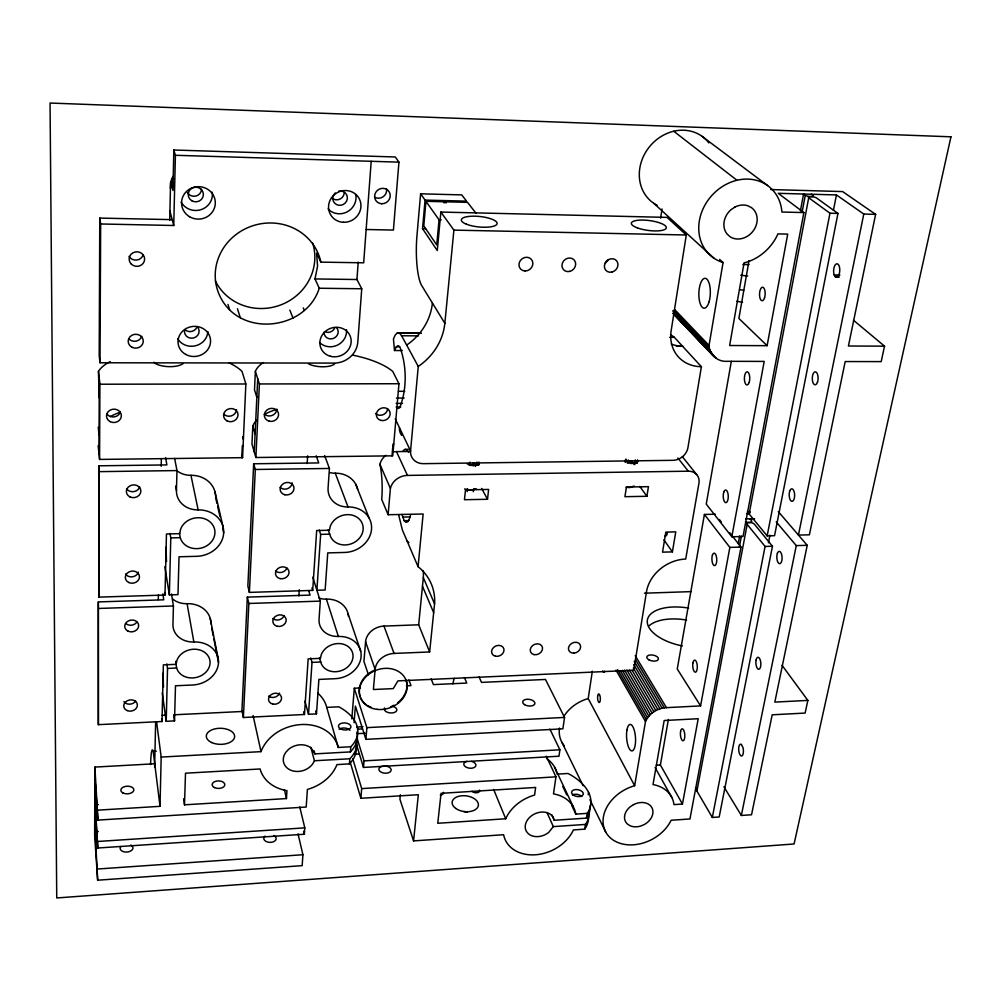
<?xml version="1.0" encoding="UTF-8"?>
<svg xmlns="http://www.w3.org/2000/svg" width="1001" height="1001" viewBox="0 0 1001 1001"><rect width="100%" height="100%" fill="white"/><g stroke="black" fill="none" stroke-linecap="round" stroke-linejoin="round"><path stroke-width="1.5" d="M154.73 763.776L94.895 767.079L94.657 835.56L97.66 880.204L302.164 865.652L302.915 854.729L298.023 833.858M97.66 880.204L95.183 831.793L95.358 783.808L97.935 820.094L306.193 807.031L307.407 789.414A40.566 32.645 -16.9 0 0 336.949 764.601L349.399 763.888A56.719 32.558 2.6 0 0 355.881 743.906M110.235 361.574A75.363 28.716 2 0 0 98.461 371.396L99.224 397.835M172.197 219.644L99.787 218.08L99.199 355.78L100.012 362.775L334.121 363.088A22.635 20.821 -22.8 0 0 357.795 342.204L361.749 288.763L356.944 279.517L358.208 262.099M162.838 593.893L163.751 599.812L98.336 601.914L98.373 724.661L162.012 721.521L163.351 664.877L176.163 664.339L176.839 660.597A17.08 14.227 -12.3 0 1 203.178 651.401A17.08 14.227 -12.3 0 1 202.527 674.899A17.08 14.227 -12.3 0 1 176.639 668.03L167.53 668.418L166.867 663.901M165.565 457.595L166.892 464.914L98.924 465.803L98.949 597.122L165.002 595.044L166.454 533.971L179.742 533.671L180.455 529.629A17.693 15.378 -11.4 0 1 207.795 520.257A17.693 15.378 -11.4 0 1 207.094 545.595A17.693 15.378 -11.4 0 1 180.243 537.662L170.783 537.887L170.02 533.445M98.974 453.628L99.299 378.853M299.762 806.944L304.804 827.865L304.367 834.233L97.81 847.997L95.258 811.173M97.935 820.094L94.895 767.079M98.373 724.661L98.336 601.914M98.949 597.122L98.924 465.803M229.216 362.913A75.363 28.716 2 0 1 242.029 371.421L245.858 383.984L242.58 457.67L99.574 459.421L99.912 384.221L98.461 371.396M100.012 362.775L100.651 223.974L99.787 218.08M366.141 229.492L393.418 230.067L398.936 162.149L395.27 156.982L173.811 150.012L172.96 190.453L170.658 182.232L172.823 176.414L173.598 179.129M154.654 766.866L155.643 721.884M158.296 599.599L158.396 594.982M161.199 466.291L161.361 458.621M169.72 220.408L170.558 183.108M97.985 810.134L160.01 806.331L161.174 757.069L156.569 721.809M100.651 223.974L173.749 225.5L175.413 155.28L173.811 150.012M171.484 593.993L173.423 605.98L172.948 624.486A21.584 18.218 -12 0 0 193.856 641.979A25.626 21.334 -12.3 0 1 218.506 662.449A25.626 21.334 -12.3 0 1 192.467 685.022L175.488 685.773L174.524 720.895L166.216 721.308L167.53 668.418M175.613 486.111L176.451 490.565A22.372 19.72 -11.1 0 0 198.148 509.897A26.539 23.073 -11.4 0 1 223.698 532.507A26.539 23.073 -11.4 0 1 196.646 556.318L179.029 556.781L177.99 594.644L169.369 594.907L170.783 537.887M176.451 490.565L176.977 470.57L174.624 458.383M184.509 804.829L185.498 773.21L260.072 768.968A40.566 32.645 -16.9 0 0 286.949 790.652L286.461 798.573L184.509 804.829L183.633 798.773M241.804 457.682L242.342 445.608L243.118 445.595M256.644 420.17A71.834 29.417 3.9 0 0 252.803 426.151L251.964 444.031L255.881 457.507L392.742 455.843L398.961 383.733L392.755 371.434A72.91 27.765 4.1 0 0 352.59 355.117M263.451 362.525A72.91 27.765 4.1 0 0 255.368 371.421L254.504 389.839L256.832 397.272M308.746 590.778L310.06 595.107L247.335 597.122L241.942 710.647L243.381 717.504L304.467 714.489L308.158 658.883L320.445 658.37L321.258 654.692A16.579 13.776 -18.7 0 1 346.872 645.695A16.579 13.776 -18.7 0 1 345.257 668.756A16.579 13.776 -18.7 0 1 320.745 661.999L312.012 662.362L310.748 657.97M316.153 455.78L318.743 462.925L253.666 463.776L247.86 586.085L249.387 592.392L312.7 590.39L316.679 530.543L329.404 530.242L330.267 526.301A17.155 14.877 -20.2 0 1 356.831 517.117A17.155 14.877 -20.2 0 1 355.092 541.954A17.155 14.877 -20.2 0 1 329.717 534.159L320.658 534.371L319.206 530.042M254.241 451.864L257.72 378.703M243.381 717.504L248.861 603.478L247.335 597.122M249.387 592.392L255.305 469.482L253.666 463.776M255.881 457.507L259.409 383.959L255.368 371.421M478.24 465.352L478.991 462.324L478.916 463.838L477.064 464.965L473.923 465.415L467.267 463.989M298.899 595.933L299.286 589.714M307.169 463.551L307.645 455.83M423.235 570.695A57.983 49.374 -20.7 0 1 423.323 577.627L418.681 624.799L429.642 651.964L394.056 653.428A17.905 14.777 -21.1 0 0 383.07 657.031L381.218 658.42A17.905 14.777 -21.1 0 0 375.137 669.444L373.398 689.526L393.268 688.613L397.923 680.88L633.721 670.245L646.709 590.54A36.086 29.117 -33 0 1 685.698 559.058L698.973 483.058A13.664 11.324 -36.3 0 0 688.313 471.183L677.877 458.02M312.8 577.214L320.307 601.113L319.056 619.269A20.946 17.643 -19.1 0 0 338.351 636.448A24.862 20.671 -18.7 0 1 361.098 656.568A24.862 20.671 -18.7 0 1 335.185 678.691L318.894 679.416L316.479 713.901L308.508 714.289L312.012 662.362M320.658 534.371L316.879 590.265L325.15 590.002L327.74 552.902L344.632 552.452A25.738 22.31 -20.2 0 0 371.534 529.141A25.738 22.31 -20.2 0 0 348.023 506.969A21.697 19.057 -20.9 0 1 328.078 488.025L329.429 468.455L324.649 455.643M423.323 577.627L434.572 603.878L429.642 651.964M371.196 161.299L363.676 262.813L320.896 262.124A53.616 50.588 -16.7 0 0 250.488 226.564A53.616 50.588 -16.7 0 0 221.559 299.274C242.93 337.737 306.231 329.504 319.256 288.238L315.002 278.941L317.567 266.116L316.591 253.128L320.896 262.124M351.826 718.893L354.304 688.238L360.435 687.95M349.399 763.888L349.812 758.771A56.794 32.457 2.7 0 0 356.731 741.278M310.861 747.259L314.427 760.76L312.612 764.038A16.229 13.051 -16.9 0 1 290.515 770.107A16.229 13.051 -16.9 0 1 285.848 752.264L288.576 749.336A16.229 13.051 -16.9 0 1 311.198 748.11L314.902 753.878L350.363 751.914L350.788 746.759A57.007 32.207 2.7 0 0 338.813 706.806L326.714 707.394A39.114 31.932 -16.5 0 0 317.843 693.205M354.054 722.659L355.405 706.08L365.891 739.351L562.887 728.828L564.539 717.417L545.47 679.454L481.506 682.394L479.079 676.889M418.681 624.799L383.984 626.088A17.442 14.54 -20.9 0 0 365.578 641.741L363.939 661.461L368.418 674.749M588.35 815.264A53.366 31.807 9.2 0 1 584.722 829.153L573.398 829.929A37.838 29.092 -24.6 0 1 535.372 854.791A37.838 29.092 -24.6 0 1 503.616 834.721L413.576 840.903L418.33 794.719L360.86 798.285L361.686 788.6L352.802 758.846M549.937 729.178L559.897 749.799L558.971 756.205L363.488 767.442L364.051 760.873L357.032 738.037M365.891 739.351L366.892 727.639L354.304 688.238M392.004 455.855L393.018 444.031L393.768 444.019M434.572 603.878A59.585 50.25 -20.9 0 0 418.068 566.679L423.135 514.001L388.125 514.727L390.39 488.425L379.917 464.301A15.928 14.027 -24.1 0 1 385.885 455.317M420.62 193.819L416.979 235.435A40.24 9.047 -89.1 0 0 421.796 285.723L444.844 323.31A59.297 54.504 -28.3 0 1 418.255 366.441L410.56 450.925A14.427 12.713 -26.3 0 0 423.41 463.663L672.997 460.322A13.851 11.612 -37.2 0 0 687.9 447.885L701.388 366.691A39.339 33.471 -42.9 0 1 670.958 331.957L686.286 234.997L667.066 217.392L440.865 212.062L437.274 250.563L422.547 228.641L425.075 200.1L420.62 193.819L461.711 194.895L466.579 201.151L425.075 200.1M425.938 201.314L423.798 225.863L436.724 244.945L439.051 219.807L425.938 201.314L467.517 202.352L476.126 213.401M444.844 323.31L453.903 230.117L440.865 212.062M400.375 794.769L399.925 799.286L413.576 840.903M467.192 491.666L467.505 488.713M470.02 465.478L470.345 462.462M473.573 465.828L473.898 462.812M476.776 465.377L477.114 462.362M478.666 465.352L478.991 462.324M487.512 499.286L488.626 489.439L465.515 489.839L464.451 499.724L487.512 499.286L481.644 488.425M170.658 182.232L170.433 188.413M546.296 756.243L555.955 776.839L553.49 793.881A37.838 29.092 -24.6 0 1 575.813 814.113L587.174 813.363L586.436 818.117L554.241 820.269L551.739 814.726M729.742 532.72L741.015 547.097L689.952 818.968L671.133 820.257A37.287 28.316 -27.5 0 1 609.934 837.474A37.287 28.316 -27.5 0 1 634.647 785.71L588.213 698.585L592.342 671.183M660.635 218.193L662.024 208.946M625.525 462.262L625.975 459.309M628.215 463.3L628.653 460.347M631.681 463.651L632.131 460.698M634.797 464.677L635.472 460.247M637.174 463.163L637.637 460.21L637.85 461.686L636.298 462.787L633.383 463.213L629.879 462.875L624.824 460.385M588.213 794.731L588.575 792.379M584.722 829.153L585.447 824.436A53.441 31.719 9.1 0 0 589.088 810.585M646.921 496.283L648.448 486.661L626.413 487.049L624.937 496.696L646.921 496.283L639.814 486.461M672.397 551.889L675.775 531.856L665.853 532.094L662.524 552.152L672.397 551.889L663.876 539.827M634.647 785.71L645.495 721.508C649.061 713.413 657.632 707.92 666.428 707.657L700.587 705.893L729.854 547.397L704.416 514.451L715.352 514.214M731.819 536.774L764.201 361.411L726.889 361.311C717.855 362.024 709.234 354.579 709.046 345.433L723.06 262.525A45.22 38.689 -48.9 0 1 700.162 217.029A45.22 38.689 -48.9 0 1 744.294 179.166A45.22 38.689 -48.9 0 1 781.906 212.037L803.866 212.575L743.017 536.486L731.819 536.774L706.243 504.104L731.331 361.348M682.457 804.053L698.21 718.718L664.176 720.52L653.002 784.559A37.287 28.316 -27.5 0 1 673.986 804.616L682.457 804.053L660.385 764.989L668.38 719.481M704.416 514.451L677.252 669.018L700.587 705.893M749.036 260.623L738.876 318.456L767.116 345.67L787.712 234.109L777.927 233.896A45.22 38.689 -48.9 0 1 744.068 262.875L729.641 345.52L767.116 345.67M738.237 543.581L739.664 535.898M800.412 210.911L803.565 194.019L805.279 195.27A4.304 1.089 8.6 0 0 810.898 196.621L811.961 196.684A4.329 1.089 8.6 0 1 816.528 197.973L837.962 213.426L774.549 535.685L767.154 535.873L749.136 513.976A3.966 1.652 10.6 0 1 749.161 512.7M739.401 546.771L741.403 536.073M802.126 212.099L805.279 195.27M696.921 791.065L747.171 524.361A3.954 1.677 10.6 0 1 748.435 522.572L750.3 522.522A3.954 1.677 10.6 0 1 754.391 524.199L772.459 546.246L719.181 816.979L712.324 817.442L696.921 791.065A3.654 2.052 12.9 0 1 697.021 789.489M749.136 513.976L808.708 197.76A4.329 1.089 8.6 0 1 809.947 196.634L810.898 196.621A4.304 1.089 8.6 0 0 813.062 195.483L811.348 194.244M712.324 817.442L765.077 546.446L747.171 524.361M767.154 535.873L829.967 213.226L808.708 197.76M768.443 542.792L769.932 535.147M833.433 210.285L836.436 194.932L778.215 193.318L803.866 212.575M782.056 665.315L807.857 700.412L805.129 713.062L772.196 714.802L751.538 814.764L741.353 815.465L796.283 545.608L776.225 521.884M836.436 194.932L863.775 214.064L798.435 535.085L809.396 534.809L845.207 361.549L881.193 361.611L884.534 346.158L853.478 320.232M778.265 511.561L807.231 545.32L774.824 702.101L807.857 700.412M770.607 189.539L842.629 191.579L875.625 214.364L848.423 346.008L884.534 346.158M473.26 491.691L473.911 488.688M625.162 462.162L625.85 459.271M468.943 465.09L469.807 462.262M410.598 514.864L409.221 519.331L407.62 521.871L405.905 522.309L404.191 520.67L401.939 514.426M636.699 463.175L637.637 460.21M475.4 466.466L476.801 462.249M627.239 462.925L628.178 460.16M472.147 465.69L473.185 462.737M633.545 464.264L635.16 460.147M630.292 463.513L631.443 460.623M402.314 350.55L394.494 350.525L396.296 346.821L398.023 345.633L399.774 346.634C406.819 365.665 407.207 388.926 399.662 407.832L397.923 408.483L396.196 406.969L400.825 406.944M585.447 824.436L553.315 826.613L548.786 832.344A15.14 11.637 -24.6 0 1 528.353 833.745L526.401 831.381A15.14 11.637 -24.6 0 1 534.059 814.201A15.14 11.637 -24.6 0 1 553.228 817.404L554.241 820.269M604.904 263.638L608.608 259.572M420.62 333.02L397.359 332.883L395.27 334.922L393.443 338.914L394.494 350.525M634.096 486.023L629.642 487.612L626.163 487.262M476.176 488.738L471.196 490.365L464.602 488.938M403.128 450.575L405.167 449.349L408.258 449.311M836.185 277.277L836.986 277.189A6.769 3.078 -87.1 0 0 839.676 268.155A6.769 3.078 -87.1 0 0 835.36 264.702A6.769 3.078 -87.1 0 0 834.171 274.937L835.41 276.914L839.051 277.315M97.71 869.006L302.915 854.729M505.705 818.768L437.762 823.272L441.053 793.318L535.648 787.449L534.584 795.069A37.838 29.092 -24.6 0 0 505.705 818.768L493.643 789.414M97.835 841.466L304.804 827.865M95.183 831.793L98.298 831.593M656.281 765.239L660.385 764.989M556.981 774.148L568.005 773.485A53.616 31.519 9.1 0 1 587.174 813.363M98.361 804.591L95.283 804.766L97.81 847.997M361.686 788.6L555.955 776.839M364.051 760.873L559.897 749.799M354.542 754.203L359.146 753.953M314.427 760.76L349.812 758.771M150.563 764.526A44.82 3.016 88.4 0 1 153.191 751.363L156.306 751.2M161.174 757.069L261.011 751.638A40.566 32.645 -16.9 0 1 301.326 724.536A40.566 32.645 -16.9 0 1 338.263 747.447L350.788 746.759M356.781 727.026L362.963 726.701M366.892 727.639L564.539 717.417M357.47 729.191L362.124 728.953M357.269 733.67L365.052 733.258M161.987 715.377L165.09 715.227M174.412 714.777L242.78 711.461M406.406 685.848L411.011 685.635L408.883 679.942M98.899 608.445L173.423 605.98M248.861 603.478L320.307 601.113M644.431 593.193L691.065 591.629M729.854 547.397L741.015 547.097M765.077 546.446L772.459 546.246M796.283 545.608L807.231 545.32M402.615 517.067L410.397 516.904M404.191 520.67L408.883 520.57M746.583 513.538L749.699 513.475M745.695 518.943L754.654 518.743M390.39 488.425A16.379 14.289 -24.3 0 1 407.445 475.412L688.313 471.183M99.524 471.646L176.977 470.57M255.305 469.482L329.429 468.455M410.485 451.464L396.471 451.626L407.445 475.412M396.183 403.403L402.427 403.365M398.511 391.316L404.717 391.303M396.409 398.06L404.179 398.035M99.912 384.221L245.858 383.984M259.409 383.959L398.961 383.733M396.296 346.821L399.386 346.834M397.359 332.883L399.512 333.158L401.614 335.773L418.581 335.861M669.682 337.312L674.349 337.337L701.513 366.841M676.413 346.283L682.632 346.171M399.512 333.158L421.346 333.283M319.256 288.238L361.749 288.763M315.002 278.941L356.944 279.517M834.171 274.937L839.914 275.025M834.721 276.113L839.026 276.176M835.41 276.914L838.275 276.952M742.855 264.477L749.023 264.589M422.547 228.641L425.6 228.703M453.903 230.117L686.286 234.997M439.051 219.807L441.203 219.857M443.618 202.64L446.383 202.715M829.967 213.226L837.962 213.426M863.775 214.064L875.625 214.364M175.413 155.28L398.936 162.149M405.167 449.349L407.257 450.287L408.621 452.364M670.908 334.822L674.349 337.337M702.014 136.299L767.542 185.523M673.736 131.244L736.961 180.268M719.619 259.409L723.06 262.525M653.753 203.303L713.913 258.183M674.436 309.309L709.046 345.433M674.286 311.023L709.321 347.685M672.71 310.873L709.872 349.862M674.236 313.401L677.452 316.779M691.366 331.394L696.709 337.012M708.483 349.374L711.698 352.752M673.498 312.838L710.672 351.902M673.51 313.476L676.714 316.842M680.993 321.334L716.241 358.396M673.46 313.551L711.736 353.803M672.947 313.326L714.526 357.069M673.635 314.089L713.025 355.543M682.619 346.308L682.482 346.171A38.251 32.833 -43.4 0 1 671.246 344.119M750.012 518.843L751.463 520.62A3.941 1.664 10.6 0 1 750.212 522.409A3.941 1.664 10.6 0 1 745.47 521.671M682.307 456.606L696.671 474.587M719.406 519.532L721.283 521.934M723.898 786.786L741.353 815.465M635.21 655.63L666.428 707.657M635.497 659.672L664.289 707.795M634.221 661.361L662.124 708.182M633.758 664.601L659.984 708.771M633.308 668.03L657.87 709.559M632.131 670.332L655.83 710.547M629.466 670.107L653.878 711.724M626.926 670.057L652.051 713.062M624.536 670.144L650.362 714.539M622.309 670.345L648.848 716.14M620.257 670.657L647.522 717.855M617.642 669.694L646.396 719.656M616.015 670.132L645.495 721.508M655.079 767.542L671.834 797.497M401.614 335.773L418.255 366.441M561.849 742.242L583.082 785.685M589.927 799.699L605.68 831.931M395.207 418.806L410.56 450.925M554.541 767.091L573.348 806.931M562.825 786.548L566.716 794.819M571.921 805.843L575.813 814.113M547.084 812.687L553.315 826.613M418.068 566.679L402.352 529.929L398.623 514.689M464.426 677.552L466.779 683.07L433.42 684.596L431.193 678.941M422.46 586.211L433.658 612.625M303.29 307.895L304.367 310.448M388.125 514.727L381.731 499.461A29.73 5.906 89.1 0 0 379.917 464.301M289.84 310.147L293.08 318.23M355.605 484.009L369.081 517.992M330.03 472.647A20.858 18.544 -20.5 0 0 335.285 473.198L348.023 506.969M383.984 626.088L394.056 653.428M328.215 529.829L329.717 534.159M365.578 641.741L375.137 669.444M348.035 613.688L360.698 651.276M237.412 308.733L240.365 317.817M318.931 598.047A20.17 17.217 -18.7 0 0 326.401 599.124L338.351 636.448M227.978 304.417L229.667 309.784M311.937 587.9L312.7 590.39M356.056 743.092L363.488 767.442M252.803 426.151L255.092 433.846M319.444 657.607L320.745 661.999M350.037 761.623L360.86 798.285M326.714 707.394L338.263 747.447M171.509 179.242L173.824 187.425M242.605 436.749L243.393 439.527M315.678 710.973L316.479 713.901M241.767 454.667L242.58 457.67M304.955 701.138L308.508 714.289M303.753 711.774L304.467 714.489M314.114 750.888L314.902 753.878M169.92 211.073L173.749 225.5M303.653 831.23L304.367 834.233M284.397 789.664L286.461 798.573M214.94 491.729L223.035 526.689M215.59 497.547L216.942 503.39M217.617 506.318L219.982 516.566M222.685 528.278L223.698 532.657M253.09 715.527L261.011 751.638M178.065 471.559A21.496 19.157 -10.2 0 0 190.953 475.312L198.148 509.897M210.248 618.518L217.868 657.069M211.762 628.365L213.226 635.81M213.814 638.788L218.506 662.587M179.429 533.233L180.243 537.662M172.647 598.973A20.771 17.743 -11.4 0 0 187.087 603.691L193.856 641.979M164.84 566.666L169.369 594.907M175.688 661.348L176.163 664.339M175.701 662.024L176.639 668.03M164.602 592.492L165.002 595.044M173.648 714.914L174.524 720.895M162.25 692.817L166.216 721.308M161.636 718.731L162.012 721.521M153.191 751.363L160.01 806.331M98.223 427.339L99.061 435.222M98.148 445.608L99.574 459.421M406.143 680.48A24.387 20.007 -20.5 0 1 406.932 685.66M406.881 686.999A24.387 20.007 -20.5 0 1 406.106 691.015M405.655 692.329A24.387 20.007 -20.5 0 1 397.61 702.815M393.956 705.205A24.387 20.007 -20.5 0 1 390.503 706.831M371.271 707.357A24.387 20.007 -20.5 0 1 367.455 705.48M366.303 704.717A24.387 20.007 -20.5 0 1 374.424 670.195M356.856 732.081A56.919 32.32 2.7 0 1 350.363 751.914M273.736 835.51A6.194 3.854 1.4 0 1 274.887 840.94A6.194 3.854 1.4 0 1 266.191 841.516A6.194 3.854 1.4 0 1 265.065 836.085M339.176 729.228A6.281 3.554 3.8 0 1 349.975 730.292M130.818 845.019A6.419 3.954 -2.9 0 1 131.694 850.312A6.419 3.954 -2.9 0 1 123.173 851.588A6.419 3.954 -2.9 0 1 120.846 846.496M479.554 790.077A4.104 2.427 7.4 0 1 477.077 792.717A4.104 2.427 7.4 0 1 472.022 791.19M443.38 792.317A4.117 2.452 6.4 0 1 440.277 795.032M383.871 765.965A6.194 3.616 4.9 0 1 391.028 770.808A6.194 3.616 4.9 0 1 381.143 772.196A6.194 3.616 4.9 0 1 382.344 766.178M572.434 794.894A5.943 3.466 10.1 0 1 581.706 796.521M590.177 805.53A53.541 31.607 9.1 0 1 586.436 818.117M392.605 706.268A6.306 3.491 5 0 1 396.521 710.948A6.306 3.491 5 0 1 388.526 712.637A6.306 3.491 5 0 1 384.634 707.957M471.584 761.411A6.119 3.529 7.1 0 1 475.062 766.954A6.119 3.529 7.1 0 1 465.452 766.753A6.119 3.529 7.1 0 1 466.979 761.311M452.89 683.871A43.281 10.423 87.1 0 1 454.241 678.315M463.788 811.611A13.151 7.983 7.2 0 1 467.142 812.199M546.809 758.733A36.562 28.579 -24.5 0 1 556.681 772.672M432.394 303.003A57.57 53.303 -28.4 0 1 406.656 345.057M401.639 435.347A14.014 12.462 -26.2 0 1 399.437 427.665M657.232 205.355A41.316 36.199 -51.2 0 1 649.762 146.421A41.316 36.199 -51.2 0 1 708.846 142.905M750.312 512.087A3.954 1.639 10.5 0 1 747.434 511.311M739.614 289.727A43.418 13.614 8.8 0 1 743.743 290.252M742.517 302.264A43.594 13.338 8.7 0 1 736.836 301.213M740.765 275.212A43.594 13.338 8.7 0 1 747.659 276.076M604.729 671.158A4.329 1.401 86.9 0 1 602.74 670.92M564.239 745.795A34.535 27.215 -27.5 0 1 559.496 728.052M563.626 716.779A34.535 27.215 -27.5 0 1 588.213 698.585M649.186 625.713A39.527 19.357 10.7 0 1 686.523 620.057M682.419 645.933A39.665 19.169 10.7 0 1 647.372 620.057A39.665 19.169 10.7 0 1 688.625 608.107M697.184 788.538A3.641 2.04 12.8 0 1 695.495 787.825M407.119 541.078A57.983 49.374 -20.7 0 1 408.934 542.617M667.454 532.645A6.394 2.315 88.4 0 1 664.964 535.898M392.73 452.077A15.928 14.027 -24.1 0 1 396.484 451.614M187.087 603.691A24.675 20.808 -11.6 0 1 210.873 623.911M136.887 622.121A6.969 5.868 -9 0 1 125.963 623.723M135.661 701.125A6.819 5.593 -9.9 0 1 123.924 701.663M190.953 475.312A25.513 22.435 -10.6 0 1 215.59 496.083M139.727 486.899A7.22 6.356 -6.8 0 1 133.646 491.641A7.22 6.356 -6.8 0 1 126.501 488.638M138.376 572.172A7.057 6.044 -8.3 0 1 132.432 576.776A7.057 6.044 -8.3 0 1 125.475 573.998M326.401 599.124A23.949 20.195 -18.4 0 1 348.436 616.303M284.146 615.552A6.744 5.706 -16.1 0 1 272.873 618.53M279.604 693.13A6.594 5.443 -15.9 0 1 268.581 696.108M335.285 473.198A24.762 21.734 -19.8 0 1 357.632 489.301M292.142 482.832A6.982 6.169 -16.8 0 1 287.562 488.638A6.982 6.169 -16.8 0 1 280.117 487.424M286.924 567.992A6.819 5.868 -16.3 0 1 275.5 570.97M120.345 411.987A7.407 6.657 -3.6 0 1 114.127 416.891A7.407 6.657 -3.6 0 1 106.782 413.676M182.958 363.701A15.753 5.856 2.1 0 1 167.88 366.604A15.753 5.856 2.1 0 1 153.829 362.237M110.448 416.504A74.212 30.405 1.6 0 1 119.77 412.362M236.474 409.647A7.195 6.519 -12.6 0 1 231.819 415.715A7.195 6.519 -12.6 0 1 224.074 414.351M346.471 329.779A15.628 14.427 -22.7 0 1 337.375 345.17A15.628 14.427 -22.7 0 1 319.557 342.492M336.449 327.54A7.145 6.594 -22.7 0 1 333.421 338.413A7.145 6.594 -22.7 0 1 324.086 332.194M207.82 331.519A16.079 14.89 -7.8 0 1 195.508 345.783A16.079 14.89 -7.8 0 1 177.69 338.801M344.244 192.943A7.332 7.032 -32.3 0 1 331.581 197.647M338.651 191.178A7.395 7.082 -32.2 0 1 347.297 198.961A7.395 7.082 -32.2 0 1 336.561 204.567A7.395 7.082 -32.2 0 1 335.26 192.955M201.576 189.227A7.533 7.27 -0.6 0 1 187.425 192.492M312.687 243.118A52.377 49.662 -16 0 1 281.156 304.767A52.377 49.662 -16 0 1 215.365 280.968M334.897 327.552A7.082 6.544 -22.6 0 1 326.038 332.182M141.779 336.261A7.495 6.894 -2.4 0 1 129.217 339.276M143.068 254.917A7.658 7.207 2.3 0 1 129.029 256.419M212.237 192.154A16.642 16.029 -1.5 0 1 181.156 202.164M197.122 326.664A7.282 6.757 -7.5 0 1 184.872 329.617M355.755 194.494A16.191 15.49 -32.2 0 1 347.122 211.887A16.191 15.49 -32.2 0 1 328.078 208.959M197.134 326.626A7.345 6.807 -7.8 0 1 193.493 338A7.345 6.807 -7.8 0 1 184.76 329.617M386.549 188.814A7.895 7.508 -38 0 1 374.574 197.109M276.764 409.434A7.145 6.456 -15.9 0 1 272.097 415.465A7.145 6.456 -15.9 0 1 264.452 414.101M334.647 363.889A15.253 5.668 4 0 1 322.797 366.779A15.253 5.668 4 0 1 308.521 363.851M264.414 414.427A71.834 29.417 3.9 0 1 276.927 409.346M387.637 408.846A6.994 6.281 -24.6 0 1 382.92 414.777A6.994 6.281 -24.6 0 1 375.575 413.438M162.75 676.351L163.426 687.074L163.138 673.122L162.75 676.351M165.716 550.925L166.429 561.561L166.116 547.147L165.716 550.925M950.95 136.812L794.081 843.981L56.744 897.96L50.05 103.04L950.95 136.812M734.859 207.094L730.98 209.735A18.081 15.478 -48.9 0 0 726.914 233.821L729.854 236.586A18.081 15.478 -48.9 0 0 753.265 230.843A18.081 15.478 -48.9 0 0 751.313 207.52L747.647 205.706A18.081 15.478 -48.9 0 0 734.859 207.094M633.495 804.629L630.242 806.768A14.915 11.324 -27.5 0 0 627.339 823.961L629.929 825.675A14.915 11.324 -27.5 0 0 640.377 826.15L643.956 824.711A14.915 11.324 -27.5 0 0 651.964 807.782A14.915 11.324 -27.5 0 0 633.495 804.629M741.416 744.506L740.79 744.193A5.943 2.34 84.9 0 0 738.763 750.65A5.943 2.34 84.9 0 0 742.091 755.818A5.943 2.34 84.9 0 0 742.98 747.559L741.416 744.506M376.989 709.346A24.399 20.007 -20.5 0 0 406.381 681.13A24.399 20.007 -20.5 0 0 366.429 676.313A24.399 20.007 -20.5 0 0 376.989 709.346M341.078 729.178A6.294 3.554 3.8 0 0 350.951 727.039A6.294 3.554 3.8 0 0 342.042 723.097A6.294 3.554 3.8 0 0 341.078 729.178M211.649 742.529A14.177 8.033 0.7 0 0 234.484 737.624A14.177 8.033 0.7 0 0 215.29 728.791A14.177 8.033 0.7 0 0 211.649 742.529M214.477 787.599A6.381 3.779 0.3 0 0 224.787 785.259A6.381 3.779 0.3 0 0 216.178 781.13A6.381 3.779 0.3 0 0 214.477 787.599M123.01 793.005A6.532 3.841 -2.2 0 0 133.734 790.627A6.532 3.841 -2.2 0 0 125.275 786.423A6.532 3.841 -2.2 0 0 123.01 793.005M573.41 795.182A5.956 3.466 10.1 0 0 583.17 794.544A5.956 3.466 10.1 0 0 575.7 789.551A5.956 3.466 10.1 0 0 573.41 795.182M455.78 808.458A13.213 7.908 7.2 0 0 477.902 806.944A13.213 7.908 7.2 0 0 462.137 795.745A13.213 7.908 7.2 0 0 455.78 808.458M524.486 704.616A6.181 3.341 8.2 0 0 534.734 704.091A6.181 3.341 8.2 0 0 527.139 699.236A6.181 3.341 8.2 0 0 524.486 704.616M525.112 270.971A7.245 6.557 -41 0 0 532.307 260.798A7.245 6.557 -41 0 0 520.345 260.573A7.245 6.557 -41 0 0 525.112 270.971M466.391 224.186A17.993 5.255 5.9 0 0 496.446 224.775A17.993 5.255 5.9 0 0 474.762 216.178A17.993 5.255 5.9 0 0 466.391 224.186M611.974 272.059A7.195 6.356 -44 0 0 616.603 260.786A7.195 6.356 -44 0 0 604.904 263.626A7.195 6.356 -44 0 0 611.974 272.059M637.499 227.94A17.618 4.967 7.5 0 0 666.028 228.491A17.618 4.967 7.5 0 0 643.005 220.07A17.618 4.967 7.5 0 0 637.499 227.94M569.719 271.421A7.22 6.456 -42.7 0 0 574.261 260.072A7.22 6.456 -42.7 0 0 562.462 262.925A7.22 6.456 -42.7 0 0 569.719 271.421M749.186 382.42A6.607 2.703 -89.4 0 0 747.497 371.846A6.607 2.703 -89.4 0 0 744.556 380.918A6.607 2.703 -89.4 0 0 749.186 382.42M723.773 492.067A6.381 2.54 88.8 0 0 725.337 502.565A6.381 2.54 88.8 0 0 728.115 494.331A6.381 2.54 88.8 0 0 723.773 492.067M789.789 490.853A6.319 2.753 88.7 0 0 791.466 501.251A6.319 2.753 88.7 0 0 794.481 493.08A6.319 2.753 88.7 0 0 789.789 490.853M817.467 382.307A6.532 2.928 -89.2 0 0 815.652 371.846A6.532 2.928 -89.2 0 0 812.462 380.83A6.532 2.928 -89.2 0 0 817.467 382.307M764.539 297.848A6.794 2.815 -87.9 0 0 762.787 287.224A6.794 2.815 -87.9 0 0 759.709 296.872A6.794 2.815 -87.9 0 0 764.539 297.848M709.083 301.751A14.977 5.731 -88.2 0 0 705.43 278.341A14.977 5.731 -88.2 0 0 699.249 299.712A14.977 5.731 -88.2 0 0 709.083 301.751M597.697 695.87A4.304 1.364 86.5 0 0 599.124 702.514A4.304 1.364 86.5 0 0 600.087 696.296A4.304 1.364 86.5 0 0 597.697 695.87M626.926 730.092A13.288 4.429 85.9 0 0 631.518 750.875A13.288 4.429 85.9 0 0 634.709 732.019A13.288 4.429 85.9 0 0 626.926 730.092M692.917 662.875A6.119 2.29 86.4 0 0 695.27 672.234A6.119 2.29 86.4 0 0 696.896 663.3A6.119 2.29 86.4 0 0 692.917 662.875M712.437 555.042A6.281 2.44 87.8 0 0 713.951 565.477A6.281 2.44 87.8 0 0 716.628 557.632A6.281 2.44 87.8 0 0 712.437 555.042M756.08 660.072A6.056 2.477 86.1 0 0 758.608 669.331A6.056 2.477 86.1 0 0 760.397 660.472A6.056 2.477 86.1 0 0 756.08 660.072M777.402 553.215A6.219 2.653 87.7 0 0 779.028 563.55A6.219 2.653 87.7 0 0 781.944 555.78A6.219 2.653 87.7 0 0 777.402 553.215M648.811 659.797A5.918 2.978 10.4 0 0 658.358 659.371A5.918 2.978 10.4 0 0 650.688 654.929A5.918 2.978 10.4 0 0 648.811 659.797M680.58 731.393A6.031 2.177 85.6 0 0 682.845 740.79A6.031 2.177 85.6 0 0 684.409 732.206A6.031 2.177 85.6 0 0 680.58 731.393M573.736 653.153A6.369 5.168 -28.3 0 0 580.192 644.769A6.369 5.168 -28.3 0 0 569.682 645.182A6.369 5.168 -28.3 0 0 573.736 653.153M495.533 656.256A6.444 5.28 -25.5 0 0 503.966 649.211A6.444 5.28 -25.5 0 0 493.893 647.147A6.444 5.28 -25.5 0 0 495.533 656.256M534.084 654.629A6.406 5.23 -27 0 0 542.504 647.622A6.406 5.23 -27 0 0 532.57 645.57A6.406 5.23 -27 0 0 534.084 654.629M127.089 710.56A6.857 5.618 -10 0 0 137.4 705.192A6.857 5.618 -10 0 0 127.24 700.763A6.857 5.618 -10 0 0 127.089 710.56M128.128 631.193A7.007 5.893 -9.1 0 0 138.689 625.713A7.007 5.893 -9.1 0 0 128.291 620.933A7.007 5.893 -9.1 0 0 128.128 631.193M128.766 582.507A7.107 6.069 -8.4 0 0 139.477 576.939A7.107 6.069 -8.4 0 0 128.941 571.946A7.107 6.069 -8.4 0 0 128.766 582.507M129.892 496.871A7.27 6.381 -7 0 0 140.866 491.153A7.27 6.381 -7 0 0 130.067 485.785A7.27 6.381 -7 0 0 129.892 496.871M273.023 704.166A6.644 5.455 -16 0 0 281.456 697.009A6.644 5.455 -16 0 0 270.645 695.019A6.644 5.455 -16 0 0 273.023 704.166M277.44 626.338A6.782 5.731 -16.2 0 0 286.061 618.943A6.782 5.731 -16.2 0 0 275.012 616.729A6.782 5.731 -16.2 0 0 277.44 626.338M280.155 578.628A6.869 5.893 -16.4 0 0 288.901 571.096A6.869 5.893 -16.4 0 0 277.702 568.718A6.869 5.893 -16.4 0 0 280.155 578.628M284.91 494.782A7.02 6.194 -16.9 0 0 293.869 486.974A7.02 6.194 -16.9 0 0 282.42 484.346A7.02 6.194 -16.9 0 0 284.91 494.782M110.135 421.646A7.457 6.694 -3.8 0 0 121.371 415.803A7.457 6.694 -3.8 0 0 110.248 410.06A7.457 6.694 -3.8 0 0 110.135 421.646M226.952 420.845A7.245 6.544 -12.7 0 0 238.013 415.09A7.245 6.544 -12.7 0 0 227.44 409.434A7.245 6.544 -12.7 0 0 226.952 420.845M343.593 222.285A16.416 15.666 -31.9 0 0 359.321 198.874A16.416 15.666 -31.9 0 0 331.318 198.073A16.416 15.666 -31.9 0 0 343.593 222.285M330.43 356.281A15.841 14.577 -22.9 0 0 350.888 338.351A15.841 14.577 -22.9 0 0 325.237 331.506A15.841 14.577 -22.9 0 0 330.43 356.281M185.711 354.417A16.304 15.053 -8.4 0 0 210.56 341.554A16.304 15.053 -8.4 0 0 186.611 328.303A16.304 15.053 -8.4 0 0 185.711 354.417M191.792 200.751A7.608 7.332 -1.5 0 0 203.391 194.707A7.608 7.332 -1.5 0 0 192.192 188.063A7.608 7.332 -1.5 0 0 191.792 200.751M131.857 347.209A7.57 6.944 -2.8 0 0 143.293 341.266A7.57 6.944 -2.8 0 0 132.044 335.172A7.57 6.944 -2.8 0 0 131.857 347.209M131.344 264.114A7.733 7.257 1.7 0 0 144.332 261.086A7.733 7.257 1.7 0 0 134.997 252.027A7.733 7.257 1.7 0 0 131.344 264.114M189.527 216.704A16.879 16.229 -2.8 0 0 215.303 203.366A16.879 16.229 -2.8 0 0 190.49 188.601A16.879 16.229 -2.8 0 0 189.527 216.704M381.806 203.754A7.97 7.558 -37.7 0 0 389.477 192.367A7.97 7.558 -37.7 0 0 375.988 191.992A7.97 7.558 -37.7 0 0 381.806 203.754M269.256 421.208A7.182 6.494 -16 0 0 278.428 413.15A7.182 6.494 -16 0 0 266.654 410.272A7.182 6.494 -16 0 0 269.256 421.208M380.943 420.42A7.045 6.306 -24.6 0 0 390.065 412.5A7.045 6.306 -24.6 0 0 378.766 409.659A7.045 6.306 -24.6 0 0 380.943 420.42"/></g></svg>
